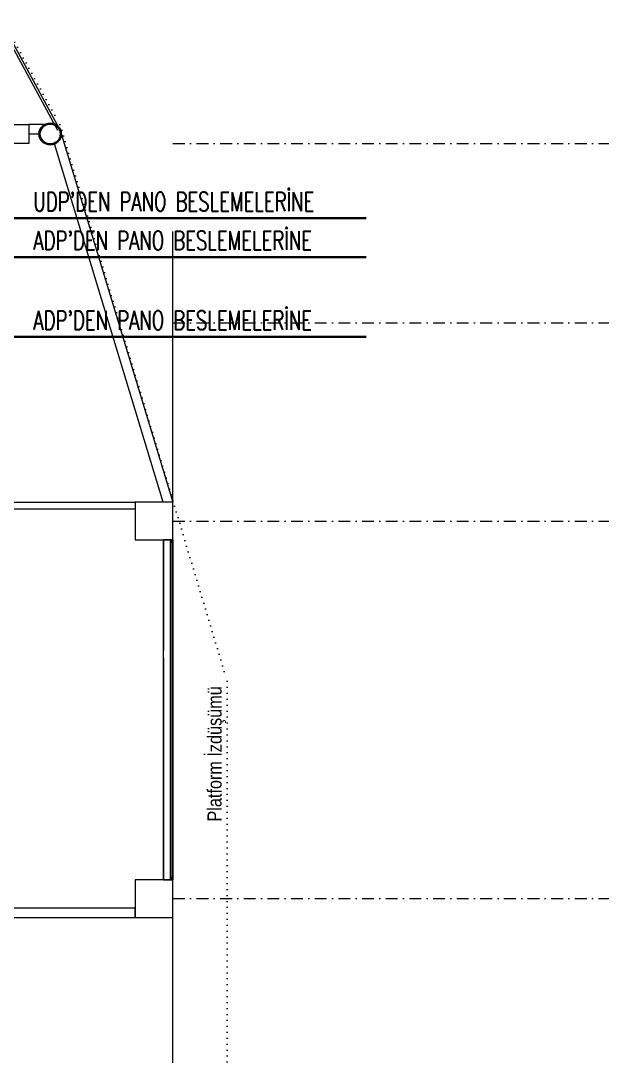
# Model space of a CAD drawing. Header units: metres. Extents: x -17822 to 152406, y -4219 to 19791.
# Drawn here: x 96102 to 97335, y 506 to 2700 of the extents above; entities that cross this region are included whole.
import ezdxf

# ---------------------------------------------------------------- set-up
doc = ezdxf.new("R2010")
doc.units = ezdxf.units.M
doc.header["$LTSCALE"] = 100
doc.header["$MEASUREMENT"] = 0
doc.linetypes.add('DASHDOT2', pattern=[0.5, 0.25, -0.125, 0, -0.125])
doc.linetypes.add('DOT2', pattern=[0.125, 0, -0.125])
doc.layers.get('0').update_dxf_attribs({"color": 9, "lineweight": 9})
for name, color, linetype, lineweight in [('00', 9, 'Continuous', 9), ('01', 9, 'Continuous', 9), ('06D', 9, 'Continuous', 9), ('10', 9, 'Continuous', 9), ('15', 9, 'Continuous', 9), ('20', 9, 'DOT2', 9), ('21', 9, 'Continuous', 9), ('24', 9, 'DASHDOT2', 9), ('E-KABLO', 7, 'Continuous', 30), ('E-YAZI', 7, 'Continuous', 30), ('PENC4', 9, 'Continuous', 9)]:
    doc.layers.add(name, color=color, linetype=linetype, lineweight=lineweight)
doc.styles.add('E-YAZI', font='txttw.shx')
doc.styles.add('MuuM_TEXT-STANDART', font='ARIALN.TTF')

# ---------------------------------------------------------------- blocks, each defined once
blk = doc.blocks.new('p-kolon_80x80')
blk.add_lwpolyline([(-40, -40), (40, -40), (40, 40), (-40, 40)], close=True)
blk = doc.blocks.new('1.Bod.Ara.Sitatik Elk')
at = {"layer": '01'}
blk.add_lwpolyline([(12040, -6150), (12120, -6150), (12120, -6190), (12040, -6190)], close=True, dxfattribs=at)
for p in [(12385, -6990), (12385, -7790)]:
    blk.add_blockref('p-kolon_80x80', p, dxfattribs=at)
blk = doc.blocks.new('prf-10x10')
blk.add_lwpolyline([(-5, -5), (5, -5), (5, 5), (-5, 5)], close=True)
at = {"color": 255}
blk.add_solid([(-5, -5), (5, -5), (-5, 5), (5, 5)], dxfattribs=at)
at = {"layer": '10'}
blk.add_point((0, 0), dxfattribs=at)
blk = doc.blocks.new('*U436')
at = {"layer": '06D'}
blk.add_lwpolyline([(-2.5, 720), (2.5, 720), (2.5, 0), (-2.5, 0)], close=True, dxfattribs=at)
at = {"layer": '15'}
blk.add_lwpolyline([(0, 715), (0, 5)], dxfattribs=at)
at = {"layer": '10', "xscale": 0.5, "yscale": 0.5, "rotation": 90}
for p in [(0, 717.5), (0, 2.5)]:
    blk.add_blockref('prf-10x10', p, dxfattribs=at)
blk = doc.blocks.new('rev-tasiyicilar')
at = {"layer": 'PENC4', "lineweight": -3}
for centre, radius in [((297.5, 479), 11.4), ((297.5, 479), 10.9), ((297.5, 380), 11.4), ((297.5, 380), 10.9), ((462.5, -10), 11.4), ((462.5, -10), 10.9)]:
    blk.add_circle(centre, radius, dxfattribs=at)
blk = doc.blocks.new('1.Bod.Ara.Mimari Elk')
at = {"layer": '00'}
for points in [[(12153.95, -6150), (12120, -6150), (12120, -6170), (12142.15, -6170, -0.2729938)], [(12187.61, -6166.71), (12425, -6950), (12404.1, -6950), (12174.07, -6190.97, 0.339008)]]:
    blk.add_lwpolyline(points, format="xyb", close=True, dxfattribs=at)
blk.add_lwpolyline([(12345, -6965), (12020, -6965), (12020, -6950), (12345, -6950)], close=True, dxfattribs=at)
for points in [[(12425, -7750), (12425, -7030), (12405, -7030), (12405, -7265)], [(12405, -7280), (12405, -7750), (12425, -7750)], [(12020, -7830), (12345, -7830), (12345, -7810), (12020, -7810), (12020, -7830)]]:
    blk.add_lwpolyline(points, dxfattribs=at)
at = {"layer": '06D'}
for points in [[(12185.63, -6160.18), (11767.85, -5390)], [(12181.24, -6162.57), (11766.44, -5397.89)], [(12425, -9170), (12425, -6376.29)], [(12405, -7750), (12405, -7030)]]:
    blk.add_lwpolyline(points, dxfattribs=at)
at = {"layer": '20'}
blk.add_lwpolyline([(11136.56, -4590), (11320, -4700), (11759.99, -5092.75, -0.2171689), (11767.85, -5110), (11767.85, -5390), (12185.66, -6150), (12540, -7329.46), (12540, -9344.49), (12425, -9504.28)], format="xyb", dxfattribs=at)
at = {"xscale": 2, "yscale": 2, "zscale": 2}
blk.add_blockref('rev-tasiyicilar', (11240, -6150), dxfattribs=at)
at = {"rotation": 359.9999938322261}
blk.add_blockref('*U436', (12422.5, -7750), dxfattribs=at)
at = {"layer": '21', "style": 'MuuM_TEXT-STANDART'}
blk.add_text('Platform İzdüşümü', height=30, rotation=90, dxfattribs=at).set_placement((12528.15, -7626.57))
blk = doc.blocks.new('p-akslar_yeni')
at = {"layer": '24'}
for points in [[(18840, -6135), (20861, -6135)], [(18840, -6515), (20861, -6515)], [(18840, -6935), (20861, -6935)], [(18840, -7735), (20861, -7735)]]:
    blk.add_lwpolyline(points, dxfattribs=at)

msp = doc.modelspace()

# ---------------------------------------------------------------- linework, layer by layer
at = {"layer": 'E-KABLO'}
for p, q in [((96834.27, 2281.41), (96013.47, 2281.41)), ((96834.27, 2199.38), (96038.47, 2199.38)), ((96834.27, 2030.44), (96038.47, 2030.44))]:
    msp.add_line(p, q, dxfattribs=at)

# ---------------------------------------------------------------- block references
for name in ['1.Bod.Ara.Mimari Elk', '1.Bod.Ara.Sitatik Elk']:
    msp.add_blockref(name, (84000, 8630))
at = {"layer": '24'}
msp.add_blockref('p-akslar_yeni', (77585, 8575), dxfattribs=at)
msp.add_blockref('p-akslar_yeni', (77585, 8575), dxfattribs=at)

# ---------------------------------------------------------------- texts
at = {"layer": 'E-YAZI', "color": 3, "style": 'E-YAZI', "width": 0.7}
for s, p in [("UDP'DEN PANO BESLEMELERİNE", (96129.27, 2296.41)), ("ADP'DEN PANO BESLEMELERİNE", (96129.27, 2214.38)), ("ADP'DEN PANO BESLEMELERİNE", (96129.27, 2045.44))]:
    msp.add_text(s, height=40, dxfattribs=at).set_placement(p)

doc.saveas('drawing.dxf')
